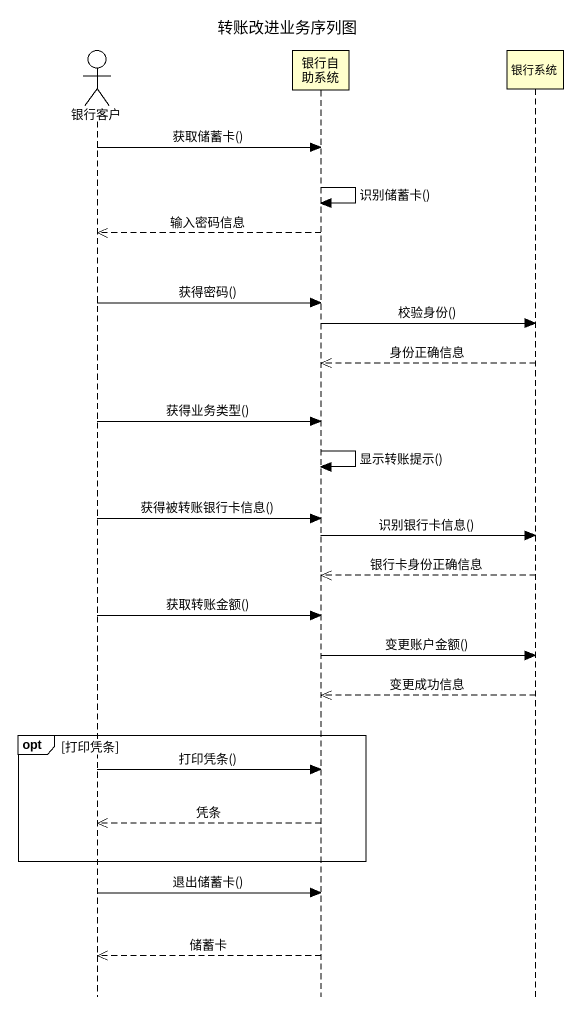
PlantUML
@startuml
title 转账改进业务序列图
hide footbox
actor 银行客户
participant 银行自助系统
participant 银行系统

银行客户 -> 银行自助系统 : 获取储蓄卡()
银行自助系统 -> 银行自助系统 : 识别储蓄卡()
银行自助系统 -->> 银行客户 : 输入密码信息
银行客户 -> 银行自助系统 : 获得密码()
银行自助系统 -> 银行系统 : 校验身份()
银行系统 -->> 银行自助系统 : 身份正确信息
银行客户 -> 银行自助系统 : 获得业务类型()
银行自助系统 -> 银行自助系统 : 显示转账提示()
银行客户 -> 银行自助系统 : 获得被转账银行卡信息()
银行自助系统 -> 银行系统 : 识别银行卡信息()
银行系统 -->> 银行自助系统 : 银行卡身份正确信息
银行客户 -> 银行自助系统 : 获取转账金额()
银行自助系统 -> 银行系统 : 变更账户金额()
银行系统 -->> 银行自助系统 : 变更成功信息
opt 打印凭条
  银行客户 -> 银行自助系统 : 打印凭条()
  银行自助系统 -->> 银行客户 : 凭条
end
银行客户 -> 银行自助系统 : 退出储蓄卡()
银行自助系统 -->> 银行客户 : 储蓄卡
@enduml
